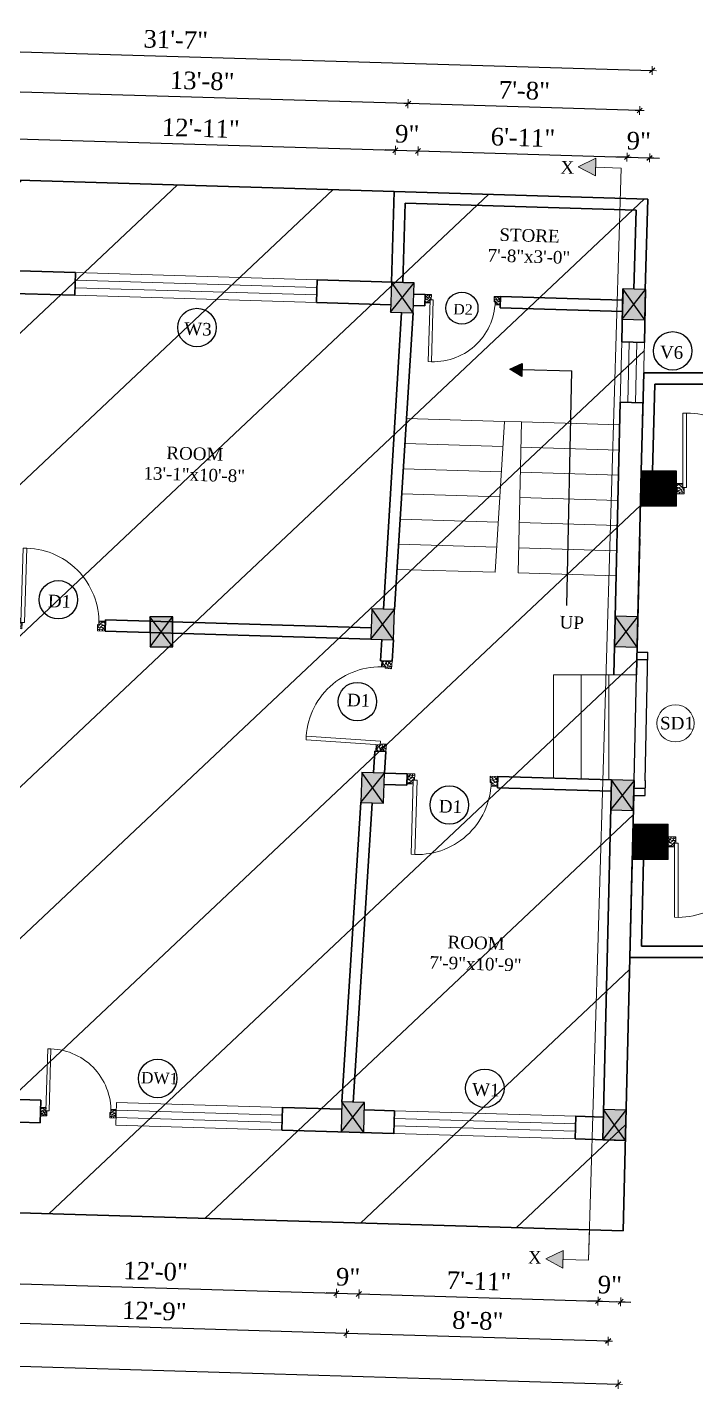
# Model space of a CAD drawing. Header units: inches. Extents: x 118463 to 132921, y -24238 to -19742.
# Drawn here: x 132192 to 132457, y -22141 to -21600 of the extents above; entities that cross this region are included whole.
import ezdxf

# ---------------------------------------------------------------- set-up
doc = ezdxf.new("R2010")
doc.units = ezdxf.units.IN
doc.header["$LTSCALE"] = 5
doc.header["$MEASUREMENT"] = 0
for name, color, linetype, lineweight in [('A-WALL', 7, 'Continuous', 9), ('Dimension', 7, 'Continuous', 18), ('DOOR', 62, 'Continuous', 0), ('Dw', 2, 'Continuous', 18), ('tefriş', 30, 'Continuous', 9)]:
    doc.layers.add(name, color=color, linetype=linetype, lineweight=lineweight)
doc.layers.add('dim line', color=7, linetype='Continuous', lineweight=15, true_color=0xfab2b2)
doc.layers.add('TEXT', color=6, linetype='Continuous')
doc.layers.add('WALL', color=7, linetype='Continuous')
doc.styles.add('ordinary', font='times.ttf')
doc.dimstyles.new('Copy of 96', dxfattribs={"dimtxt": 7, "dimasz": 4, "dimexe": 0.5, "dimexo": 0.5, "dimgap": 3, "dimtad": 1, "dimdec": 1, "dimzin": 11, "dimdsep": 46, "dimlunit": 4, "dimtxsty": 'ordinary', "dimblk": 'OBLIQUE', "dimcen": 0.09, "dimse1": 1, "dimse2": 1, "dimclrt": 6, "dimazin": 0, "dimtfac": 1, "dimtdec": 1, "dimtix": 1, "dimtmove": 2, "dimatfit": 3, "dimldrblk": 'leader', "dimfxl": 0.5, "dimfxlon": 1, "dimtolj": 1, "dimtzin": 0, "dimarcsym": 0})

# ---------------------------------------------------------------- blocks, each defined once
blk = doc.blocks.new('C1a')
at = {"color": 1, "ltscale": 5}
for p, q in [((18657.75, 4625.76), (18648.75, 4625.76)), ((18648.75, 4625.76), (18648.82, 4613.76)), ((18657.82, 4613.76), (18657.75, 4625.76)), ((18648.82, 4613.76), (18657.82, 4613.76))]:
    blk.add_line(p, q, dxfattribs=at)
blk = doc.blocks.new('A$C27B36B59')
at = {"layer": 'DOOR'}
for p, q in [((0, 4), (0, 0)), ((2.5, 4), (0, 4)), ((0, 0), (3, 0)), ((2.5, 2.5), (2.5, 4)), ((3, 2.5), (2.5, 2.5)), ((3, 0), (3, 2.5))]:
    blk.add_line(p, q, dxfattribs=at)
for centre, radius, start, end in [((-1.4, -0.54), 4.75, 22.1411, 72.838), ((1.34, 2.09), 1.64, 45.138, 144.8948), ((2.21, 0.3), 2.49, 83.3149, 152.658), ((0.13, 0.37), 2.05, 349.4875, 93.6805), ((1.96, -0.47), 2.01, 58.7447, 166.495), ((-0.06, 0.32), 1.13, 343.542, 86.947), ((2.08, -0.4), 1.17, 38.2816, 160.1519)]:
    blk.add_arc(centre, radius, start, end, dxfattribs=at)
blk = doc.blocks.new('D2')
at = {"layer": 'DOOR'}
for p, q in [((74473.95, 24047.59), (74473.95, 24018.09)), ((74473.95, 24047.59), (74475.45, 24047.59)), ((74475.45, 24047.59), (74475.45, 24018.13))]:
    blk.add_line(p, q, dxfattribs=at)
blk.add_arc((74473.95, 24047.59), 29.5, 180, 272.9146, dxfattribs=at)
at = {"layer": 'DOOR', "xscale": -1, "rotation": 180}
blk.add_blockref('A$C27B36B59', (74441.95, 24050.09), dxfattribs=at)
at = {"layer": 'DOOR', "rotation": 180}
blk.add_blockref('A$C27B36B59', (74477.95, 24050.09), dxfattribs=at)
blk = doc.blocks.new('x-x')
at = {"ltscale": 5}
for points in [[(11364.03, -701.52), (11364.03, -694.51), (11357.15, -698.09)], [(11364.03, -1135.52), (11364.03, -1128.51), (11357.15, -1132.09)]]:
    blk.add_hatch(color=256, dxfattribs=at).paths.add_polyline_path(points)
for p, q in [((11364.03, -694.51), (11357.15, -698.09)), ((11364.03, -701.52), (11364.03, -694.51)), ((11357.15, -698.09), (11364.03, -701.52)), ((11374.13, -698.09), (11364.03, -698.09)), ((11374.13, -698.09), (11374.13, -1132.09)), ((11364.03, -1128.51), (11357.15, -1132.09)), ((11364.03, -1135.52), (11364.03, -1128.51)), ((11357.15, -1132.09), (11364.03, -1135.52)), ((11374.13, -1132.09), (11364.03, -1132.09))]:
    blk.add_line(p, q, dxfattribs=at)
at = {"layer": 'A-WALL', "color": 1, "ltscale": 5}
blk.add_line((11374.13, -1120.09), (11374.13, -1132.09), dxfattribs=at)
at = {"layer": 'TEXT', "style": 'ordinary'}
for p in [(11350.08, -700.97), (11350.08, -1134.1)]:
    blk.add_text('X', height=5, dxfattribs=at).set_placement(p)
blk = doc.blocks.new('oblique')
at = {"color": 0, "lineweight": -2}
blk.add_line((0.25, 0.25), (-0.25, -0.25), dxfattribs=at)
at = {"layer": 'dim line', "lineweight": 9}
for p, q in [((-0.4375, 0), (0.4375, 0)), ((0, 0.4375), (0, -0.4375))]:
    blk.add_line(p, q, dxfattribs=at)
blk = doc.blocks.new('*D3433')
at = {"layer": 'A-WALL', "color": 0, "lineweight": -2, "ltscale": 50, "transparency": 16777216}
blk.add_line((132422.38, -22122.27), (132318.42, -22119.16), dxfattribs=at)
at = {"layer": 'Defpoints', "color": 0, "ltscale": 50, "transparency": 16777216}
for p in [(132320.81, -22039.27), (132424.76, -22042.38), (132318.42, -22119.16)]:
    blk.add_point(p, dxfattribs=at)
at = {"layer": 'A-WALL', "color": 0, "lineweight": -2, "ltscale": 50, "transparency": 16777216, "xscale": 4, "yscale": 4, "zscale": 4}
for p, rotation in [((132318.42, -22119.16), 178.2899854281303), ((132422.38, -22122.27), 358.2899854281304)]:
    blk.add_blockref('oblique', p, dxfattribs=dict(at, rotation=rotation))
at = {"layer": 'A-WALL', "color": 6, "ltscale": 50, "transparency": 16777216, "insert": (132370.6, -22114.16), "char_height": 7, "attachment_point": 5, "rotation": 358.29, "style": 'ordinary'}
blk.add_mtext('\\A1;8\'-8"', dxfattribs=at)
blk = doc.blocks.new('_OBLIQUE')
at = {"color": 0, "linetype": 'ByBlock'}
blk.add_line((-0.5, -0.5), (0.5, 0.5), dxfattribs=at)
blk = doc.blocks.new('leader')
at = {"layer": 'Dimension'}
for p, q in [((0, -4.33), (0, 4.33)), ((-4.42, 0), (4.42, 0))]:
    blk.add_line(p, q, dxfattribs=at)
blk = doc.blocks.new('*D3434')
at = {"layer": 'A-WALL', "color": 0, "lineweight": -2, "ltscale": 50, "transparency": 16777216}
blk.add_line((132318.42, -22119.16), (132165.49, -22114.6), dxfattribs=at)
at = {"layer": 'Defpoints', "color": 0, "ltscale": 50, "transparency": 16777216}
for p in [(132167.88, -22034.71), (132320.81, -22039.27), (132165.49, -22114.6)]:
    blk.add_point(p, dxfattribs=at)
at = {"layer": 'A-WALL', "color": 0, "lineweight": -2, "ltscale": 50, "transparency": 16777216, "xscale": 4, "yscale": 4, "zscale": 4}
for p, rotation in [((132165.49, -22114.6), 178.2899854281162), ((132318.42, -22119.16), 358.2899854281162)]:
    blk.add_blockref('oblique', p, dxfattribs=dict(at, rotation=rotation))
at = {"layer": 'A-WALL', "color": 6, "ltscale": 50, "transparency": 16777216, "insert": (132242.15, -22110.31), "char_height": 7, "attachment_point": 5, "rotation": 358.29, "style": 'ordinary'}
blk.add_mtext('\\A1;12\'-9"', dxfattribs=at)
blk = doc.blocks.new('*D3437')
at = {"layer": 'A-WALL', "color": 0, "lineweight": -2, "ltscale": 50, "transparency": 16777216}
blk.add_line((132426.37, -22139.42), (131853.62, -22122.32), dxfattribs=at)
at = {"layer": 'Defpoints', "color": 0, "ltscale": 50, "transparency": 16777216}
for p in [(131856.52, -22025.41), (132429.26, -22042.51), (131853.62, -22122.32)]:
    blk.add_point(p, dxfattribs=at)
at = {"layer": 'A-WALL', "color": 0, "lineweight": -2, "ltscale": 50, "transparency": 16777216, "xscale": 4, "yscale": 4, "zscale": 4}
for p, rotation in [((131853.62, -22122.32), 178.2899854281162), ((132426.37, -22139.42), 358.2899854281162)]:
    blk.add_blockref('oblique', p, dxfattribs=dict(at, rotation=rotation))
at = {"layer": 'A-WALL', "color": 6, "ltscale": 50, "transparency": 16777216, "insert": (132140.19, -22124.3), "char_height": 7, "attachment_point": 5, "rotation": 358.29, "style": 'ordinary'}
blk.add_mtext('\\A1;47\'-9"', dxfattribs=at)
blk = doc.blocks.new('*D3449')
at = {"layer": 'A-WALL', "color": 0, "lineweight": -2, "ltscale": 50, "transparency": 16777216}
blk.add_line((132182.95, -21644.61), (132337.88, -21649.24), dxfattribs=at)
at = {"layer": 'Defpoints', "color": 0, "ltscale": 50, "transparency": 16777216}
for p in [(132337.88, -21649.24), (132181.38, -21696.96), (132336.31, -21701.58)]:
    blk.add_point(p, dxfattribs=at)
at = {"layer": 'A-WALL', "color": 0, "lineweight": -2, "ltscale": 50, "transparency": 16777216, "xscale": 4, "yscale": 4, "zscale": 4}
for p, rotation in [((132182.95, -21644.61), 178.2899854281162), ((132337.88, -21649.24), 358.2899854281162)]:
    blk.add_blockref('oblique', p, dxfattribs=dict(at, rotation=rotation))
at = {"layer": 'A-WALL', "color": 6, "ltscale": 50, "transparency": 16777216, "insert": (132260.6, -21640.43), "char_height": 7, "attachment_point": 5, "rotation": 358.29, "style": 'ordinary'}
blk.add_mtext('\\A1;12\'-11"', dxfattribs=at)
blk = doc.blocks.new('*D3417')
at = {"layer": 'A-WALL', "color": 0, "lineweight": -2, "ltscale": 50, "transparency": 16777216}
for p, q in [((132337.88, -21649.24), (132333.88, -21649.12)), ((132337.88, -21649.24), (132346.87, -21649.5)), ((132346.87, -21649.5), (132350.87, -21649.62))]:
    blk.add_line(p, q, dxfattribs=at)
at = {"layer": 'Defpoints', "color": 0, "ltscale": 50, "transparency": 16777216}
for p in [(132346.87, -21649.5), (132336.31, -21701.58), (132345.31, -21701.85)]:
    blk.add_point(p, dxfattribs=at)
at = {"layer": 'A-WALL', "color": 0, "lineweight": -2, "ltscale": 50, "transparency": 16777216, "xscale": 4, "yscale": 4, "zscale": 4}
for p, rotation in [((132337.88, -21649.24), 358.2899854281162), ((132346.87, -21649.5), 178.2899854281162)]:
    blk.add_blockref('oblique', p, dxfattribs=dict(at, rotation=rotation))
at = {"layer": 'A-WALL', "color": 6, "ltscale": 50, "transparency": 16777216, "insert": (132342.57, -21642.8), "char_height": 7, "attachment_point": 5, "rotation": 358.29, "style": 'ordinary'}
blk.add_mtext('\\A1;9"', dxfattribs=at)
blk = doc.blocks.new('*D3418')
at = {"layer": 'A-WALL', "color": 0, "lineweight": -2, "ltscale": 50, "transparency": 16777216}
blk.add_line((132346.87, -21649.5), (132429.84, -21651.98), dxfattribs=at)
at = {"layer": 'Defpoints', "color": 0, "ltscale": 50, "transparency": 16777216}
for p in [(132429.84, -21651.98), (132345.31, -21701.85), (132428.27, -21704.33)]:
    blk.add_point(p, dxfattribs=at)
at = {"layer": 'A-WALL', "color": 0, "lineweight": -2, "ltscale": 50, "transparency": 16777216, "xscale": 4, "yscale": 4, "zscale": 4}
for p, rotation in [((132346.87, -21649.5), 178.2899854281162), ((132429.84, -21651.98), 358.2899854281162)]:
    blk.add_blockref('oblique', p, dxfattribs=dict(at, rotation=rotation))
at = {"layer": 'A-WALL', "color": 6, "ltscale": 50, "transparency": 16777216, "insert": (132388.55, -21644.18), "char_height": 7, "attachment_point": 5, "rotation": 358.29, "style": 'ordinary'}
blk.add_mtext('\\A1;6\'-11"', dxfattribs=at)
blk = doc.blocks.new('*D3419')
at = {"layer": 'A-WALL', "color": 0, "lineweight": -2, "ltscale": 50, "transparency": 16777216}
for p, q in [((132429.84, -21651.98), (132425.84, -21651.86)), ((132429.84, -21651.98), (132438.83, -21652.25)), ((132438.83, -21652.25), (132442.83, -21652.37))]:
    blk.add_line(p, q, dxfattribs=at)
at = {"layer": 'Defpoints', "color": 0, "ltscale": 50, "transparency": 16777216}
for p in [(132438.83, -21652.25), (132428.27, -21704.33), (132437.27, -21704.6)]:
    blk.add_point(p, dxfattribs=at)
at = {"layer": 'A-WALL', "color": 0, "lineweight": -2, "ltscale": 50, "transparency": 16777216, "xscale": 4, "yscale": 4, "zscale": 4}
for p, rotation in [((132429.84, -21651.98), 358.2899854281162), ((132438.83, -21652.25), 178.2899854281162)]:
    blk.add_blockref('oblique', p, dxfattribs=dict(at, rotation=rotation))
at = {"layer": 'A-WALL', "color": 6, "ltscale": 50, "transparency": 16777216, "insert": (132434.53, -21645.55), "char_height": 7, "attachment_point": 5, "rotation": 358.29, "style": 'ordinary'}
blk.add_mtext('\\A1;9"', dxfattribs=at)
blk = doc.blocks.new('*D3420')
at = {"layer": 'A-WALL', "color": 0, "lineweight": -2, "ltscale": 50, "transparency": 16777216}
blk.add_line((132434.89, -21633.45), (132342.93, -21630.7), dxfattribs=at)
at = {"layer": 'Defpoints', "color": 0, "ltscale": 50, "transparency": 16777216}
for p in [(132342.93, -21630.7), (132340.81, -21701.72), (132432.77, -21704.46)]:
    blk.add_point(p, dxfattribs=at)
at = {"layer": 'A-WALL', "color": 0, "lineweight": -2, "ltscale": 50, "transparency": 16777216, "xscale": 4, "yscale": 4, "zscale": 4}
for p, rotation in [((132342.93, -21630.7), 178.2899854281298), ((132434.89, -21633.45), 358.2899854281299)]:
    blk.add_blockref('oblique', p, dxfattribs=dict(at, rotation=rotation))
at = {"layer": 'A-WALL', "color": 6, "ltscale": 50, "transparency": 16777216, "insert": (132389.11, -21625.51), "char_height": 7, "attachment_point": 5, "rotation": 358.29, "style": 'ordinary'}
blk.add_mtext('\\A1;7\'-8"', dxfattribs=at)
blk = doc.blocks.new('*D3421')
at = {"layer": 'A-WALL', "color": 0, "lineweight": -2, "ltscale": 50, "transparency": 16777216}
blk.add_line((132342.93, -21630.7), (132179, -21625.81), dxfattribs=at)
at = {"layer": 'Defpoints', "color": 0, "ltscale": 50, "transparency": 16777216}
for p in [(132179, -21625.81), (132176.88, -21696.82), (132340.81, -21701.72)]:
    blk.add_point(p, dxfattribs=at)
at = {"layer": 'A-WALL', "color": 0, "lineweight": -2, "ltscale": 50, "transparency": 16777216, "xscale": 4, "yscale": 4, "zscale": 4}
for p, rotation in [((132179, -21625.81), 178.2899854281162), ((132342.93, -21630.7), 358.2899854281162)]:
    blk.add_blockref('oblique', p, dxfattribs=dict(at, rotation=rotation))
at = {"layer": 'A-WALL', "color": 6, "ltscale": 50, "transparency": 16777216, "insert": (132261.16, -21621.7), "char_height": 7, "attachment_point": 5, "rotation": 358.29, "style": 'ordinary'}
blk.add_mtext('\\A1;13\'-8"', dxfattribs=at)
blk = doc.blocks.new('*D3423')
at = {"layer": 'A-WALL', "color": 0, "lineweight": -2, "ltscale": 50, "transparency": 16777216}
blk.add_line((132061.04, -21606.26), (132439.87, -21617.57), dxfattribs=at)
at = {"layer": 'Defpoints', "color": 0, "ltscale": 50, "transparency": 16777216}
for p in [(132439.87, -21617.57), (132058.44, -21693.29), (132437.27, -21704.6)]:
    blk.add_point(p, dxfattribs=at)
at = {"layer": 'A-WALL', "color": 0, "lineweight": -2, "ltscale": 50, "transparency": 16777216, "xscale": 4, "yscale": 4, "zscale": 4}
for p, rotation in [((132061.04, -21606.26), 178.2899854281162), ((132439.87, -21617.57), 358.2899854281162)]:
    blk.add_blockref('oblique', p, dxfattribs=dict(at, rotation=rotation))
at = {"layer": 'A-WALL', "color": 6, "ltscale": 50, "transparency": 16777216, "insert": (132250.65, -21605.35), "char_height": 7, "attachment_point": 5, "rotation": 358.29, "style": 'ordinary'}
blk.add_mtext('\\A1;31\'-7"', dxfattribs=at)
blk = doc.blocks.new('*D3429')
at = {"layer": 'A-WALL', "color": 0, "lineweight": -2, "ltscale": 50, "transparency": 16777216}
blk.add_line((132170.46, -22098.94), (132314.4, -22103.24), dxfattribs=at)
at = {"layer": 'Defpoints', "color": 0, "ltscale": 50, "transparency": 16777216}
for p in [(132172.37, -22034.84), (132316.31, -22039.14), (132314.4, -22103.24)]:
    blk.add_point(p, dxfattribs=at)
at = {"layer": 'A-WALL', "color": 0, "lineweight": -2, "ltscale": 50, "transparency": 16777216, "xscale": 4, "yscale": 4, "zscale": 4}
for p, rotation in [((132170.46, -22098.94), 178.2899854281162), ((132314.4, -22103.24), 358.2899854281162)]:
    blk.add_blockref('oblique', p, dxfattribs=dict(at, rotation=rotation))
at = {"layer": 'A-WALL', "color": 6, "ltscale": 50, "transparency": 16777216, "insert": (132242.62, -22094.53), "char_height": 7, "attachment_point": 5, "rotation": 358.29, "style": 'ordinary'}
blk.add_mtext('\\A1;12\'-0"', dxfattribs=at)
blk = doc.blocks.new('*D3430')
at = {"layer": 'A-WALL', "color": 0, "lineweight": -2, "ltscale": 50, "transparency": 16777216}
for p, q in [((132314.4, -22103.24), (132310.4, -22103.12)), ((132314.4, -22103.24), (132323.39, -22103.5)), ((132323.39, -22103.5), (132327.39, -22103.62))]:
    blk.add_line(p, q, dxfattribs=at)
at = {"layer": 'Defpoints', "color": 0, "ltscale": 50, "transparency": 16777216}
for p in [(132316.31, -22039.14), (132325.31, -22039.41), (132323.39, -22103.5)]:
    blk.add_point(p, dxfattribs=at)
at = {"layer": 'A-WALL', "color": 0, "lineweight": -2, "ltscale": 50, "transparency": 16777216, "xscale": 4, "yscale": 4, "zscale": 4}
for p, rotation in [((132314.4, -22103.24), 358.2899854281162), ((132323.39, -22103.5), 178.2899854281162)]:
    blk.add_blockref('oblique', p, dxfattribs=dict(at, rotation=rotation))
at = {"layer": 'A-WALL', "color": 6, "ltscale": 50, "transparency": 16777216, "insert": (132319.09, -22096.8), "char_height": 7, "attachment_point": 5, "rotation": 358.29, "style": 'ordinary'}
blk.add_mtext('\\A1;9"', dxfattribs=at)
blk = doc.blocks.new('*D3431')
at = {"layer": 'A-WALL', "color": 0, "lineweight": -2, "ltscale": 50, "transparency": 16777216}
blk.add_line((132323.39, -22103.5), (132418.35, -22106.34), dxfattribs=at)
at = {"layer": 'Defpoints', "color": 0, "ltscale": 50, "transparency": 16777216}
for p in [(132325.31, -22039.41), (132420.26, -22042.24), (132418.35, -22106.34)]:
    blk.add_point(p, dxfattribs=at)
at = {"layer": 'A-WALL', "color": 0, "lineweight": -2, "ltscale": 50, "transparency": 16777216, "xscale": 4, "yscale": 4, "zscale": 4}
for p, rotation in [((132323.39, -22103.5), 178.2899854281162), ((132418.35, -22106.34), 358.2899854281162)]:
    blk.add_blockref('oblique', p, dxfattribs=dict(at, rotation=rotation))
at = {"layer": 'A-WALL', "color": 6, "ltscale": 50, "transparency": 16777216, "insert": (132371.07, -22098.35), "char_height": 7, "attachment_point": 5, "rotation": 358.29, "style": 'ordinary'}
blk.add_mtext('\\A1;7\'-11"', dxfattribs=at)
blk = doc.blocks.new('*D3432')
at = {"layer": 'A-WALL', "color": 0, "lineweight": -2, "ltscale": 50, "transparency": 16777216}
for p, q in [((132418.35, -22106.34), (132414.35, -22106.22)), ((132418.35, -22106.34), (132427.35, -22106.61)), ((132427.35, -22106.61), (132431.34, -22106.73))]:
    blk.add_line(p, q, dxfattribs=at)
at = {"layer": 'Defpoints', "color": 0, "ltscale": 50, "transparency": 16777216}
for p in [(132420.26, -22042.24), (132429.26, -22042.51), (132427.35, -22106.61)]:
    blk.add_point(p, dxfattribs=at)
at = {"layer": 'A-WALL', "color": 0, "lineweight": -2, "ltscale": 50, "transparency": 16777216, "xscale": 4, "yscale": 4, "zscale": 4}
for p, rotation in [((132418.35, -22106.34), 358.2899854281162), ((132427.35, -22106.61), 178.2899854281162)]:
    blk.add_blockref('oblique', p, dxfattribs=dict(at, rotation=rotation))
at = {"layer": 'A-WALL', "color": 6, "ltscale": 50, "transparency": 16777216, "insert": (132423.04, -22099.91), "char_height": 7, "attachment_point": 5, "rotation": 358.29, "style": 'ordinary'}
blk.add_mtext('\\A1;9"', dxfattribs=at)

msp = doc.modelspace()

# ---------------------------------------------------------------- hatches: boundary and pattern name
at = {"layer": 'A-WALL', "ltscale": 5}
h = msp.add_hatch(dxfattribs=at)
h.set_pattern_fill('ANSI31', color=256)
h.set_pattern_definition([(45, (108013.48338, -23429.35698), (-0.08838834765, 0.08838834765), [])])
h.paths.add_polyline_path([(132435.56, -21790.64), (132449.56, -21790.64), (132449.56, -21776.64), (132435.56, -21776.64)])
h = msp.add_hatch(dxfattribs=at)
h.set_pattern_fill('ANSI31', color=256)
h.set_pattern_definition([(45, (107900.53767, -23420.6393), (-0.08838834765, 0.08838834765), [])])
h.paths.add_polyline_path([(132432.24, -21916.92), (132432.24, -21930.92), (132446.24, -21930.92), (132446.24, -21916.92)])
at = {"layer": 'WALL', "linetype": 'ByBlock', "ltscale": 5, "true_color": 0xf8991e}
h = msp.add_hatch(dxfattribs=at)
h.set_pattern_fill('ANSI31', color=30, scale=350, angle=-1.71)
h.set_pattern_definition([(43.29, (123828.28, -19199.53), (-29.99899, 31.8453), [])])
h.paths.add_polyline_path([(131835.01, -22060.79), (132079.94, -21657.91), (132438.23, -21668.61), (132428.41, -22078.5)])
h = msp.add_hatch(color=30, dxfattribs=at)
h.dxf.hatch_style = 1
h.paths.add_polyline_path([(132340.63, -21707.72), (132335.96, -21713.58), (132344.95, -21713.85)])
h.paths.add_polyline_path([(132344.95, -21713.85), (132345.31, -21701.85), (132340.63, -21707.72)])
h.paths.add_polyline_path([(132340.63, -21707.72), (132345.31, -21701.85), (132336.31, -21701.58)])
h.paths.add_polyline_path([(132336.31, -21701.58), (132335.96, -21713.58), (132340.63, -21707.72)])
h = msp.add_hatch(color=30, dxfattribs=at)
h.dxf.hatch_style = 1
h.paths.add_polyline_path([(132436.98, -21716.6), (132432.63, -21710.46), (132427.99, -21716.33)])
h.paths.add_polyline_path([(132436.98, -21716.6), (132437.27, -21704.6), (132432.63, -21710.46)])
h.paths.add_polyline_path([(132437.27, -21704.6), (132428.27, -21704.33), (132432.63, -21710.46)])
h.paths.add_polyline_path([(132432.63, -21710.46), (132428.27, -21704.33), (132427.99, -21716.33)])
at = {"layer": 'WALL', "linetype": 'ByBlock', "ltscale": 5}
msp.add_hatch(color=2, dxfattribs=at).paths.add_polyline_path([(132383.34, -21736.17), (132388.27, -21733.91), (132388.11, -21739.16)])
at = {"layer": 'WALL', "linetype": 'ByBlock', "ltscale": 5, "true_color": 0xf8991e}
h = msp.add_hatch(color=30, dxfattribs=at)
h.dxf.hatch_style = 1
h.paths.add_polyline_path([(132332.8, -21837.54), (132328.12, -21843.4), (132337.12, -21843.67)])
h.paths.add_polyline_path([(132337.12, -21843.67), (132337.48, -21831.68), (132332.8, -21837.54)])
h.paths.add_polyline_path([(132332.8, -21837.54), (132337.48, -21831.68), (132328.48, -21831.41)])
h.paths.add_polyline_path([(132328.48, -21831.41), (132328.12, -21843.4), (132332.8, -21837.54)])
h = msp.add_hatch(color=30, dxfattribs=at)
h.dxf.hatch_style = 1
h.paths.add_polyline_path([(132249.5, -21846.51), (132244.96, -21840.51), (132240.5, -21846.51)])
h.paths.add_polyline_path([(132249.5, -21846.51), (132249.42, -21834.51), (132244.96, -21840.51)])
h.paths.add_polyline_path([(132249.42, -21834.51), (132240.42, -21834.51), (132244.96, -21840.51)])
h.paths.add_polyline_path([(132244.96, -21840.51), (132240.42, -21834.51), (132240.5, -21846.51)])
h = msp.add_hatch(color=30, dxfattribs=at)
h.dxf.hatch_style = 1
h.paths.add_polyline_path([(132433.9, -21846.56), (132429.55, -21840.43), (132424.91, -21846.29)])
h.paths.add_polyline_path([(132433.9, -21846.56), (132434.19, -21834.56), (132429.55, -21840.43)])
h.paths.add_polyline_path([(132434.19, -21834.56), (132425.19, -21834.3), (132429.55, -21840.43)])
h.paths.add_polyline_path([(132429.55, -21840.43), (132425.19, -21834.3), (132424.91, -21846.29)])
h = msp.add_hatch(color=30, dxfattribs=at)
h.dxf.hatch_style = 1
h.paths.add_polyline_path([(132328.88, -21902.45), (132324.2, -21908.32), (132333.2, -21908.58)])
h.paths.add_polyline_path([(132333.2, -21908.58), (132333.56, -21896.59), (132328.88, -21902.45)])
h.paths.add_polyline_path([(132328.88, -21902.45), (132333.56, -21896.59), (132324.56, -21896.32)])
h.paths.add_polyline_path([(132324.56, -21896.32), (132324.2, -21908.32), (132328.88, -21902.45)])
h = msp.add_hatch(color=30, dxfattribs=at)
h.dxf.hatch_style = 1
h.paths.add_polyline_path([(132432.36, -21911.54), (132428.01, -21905.41), (132423.37, -21911.28)])
h.paths.add_polyline_path([(132432.36, -21911.54), (132432.65, -21899.55), (132428.01, -21905.41)])
h.paths.add_polyline_path([(132432.65, -21899.55), (132423.65, -21899.28), (132428.01, -21905.41)])
h.paths.add_polyline_path([(132428.01, -21905.41), (132423.65, -21899.28), (132423.37, -21911.28)])
h = msp.add_hatch(color=30, dxfattribs=at)
h.dxf.hatch_style = 1
h.paths.add_polyline_path([(132320.99, -22033.27), (132316.31, -22039.14), (132325.31, -22039.41)])
h.paths.add_polyline_path([(132325.31, -22039.41), (132325.66, -22027.41), (132320.99, -22033.27)])
h.paths.add_polyline_path([(132320.99, -22033.27), (132325.66, -22027.41), (132316.67, -22027.14)])
h.paths.add_polyline_path([(132316.67, -22027.14), (132316.31, -22039.14), (132320.99, -22033.27)])
h = msp.add_hatch(color=30, dxfattribs=at)
h.dxf.hatch_style = 1
h.paths.add_polyline_path([(132429.26, -22042.51), (132424.9, -22036.38), (132420.26, -22042.24)])
h.paths.add_polyline_path([(132429.26, -22042.51), (132429.54, -22030.51), (132424.9, -22036.38)])
h.paths.add_polyline_path([(132429.54, -22030.51), (132420.55, -22030.24), (132424.9, -22036.38)])
h.paths.add_polyline_path([(132424.9, -22036.38), (132420.55, -22030.24), (132420.26, -22042.24)])

# ---------------------------------------------------------------- linework, layer by layer
at = {"color": 1, "ltscale": 5}
for p, q in [((132335.96, -21713.58), (132345.31, -21701.85)), ((132344.95, -21713.85), (132336.31, -21701.58)), ((132427.99, -21716.33), (132437.27, -21704.6)), ((132436.98, -21716.6), (132428.27, -21704.33)), ((132341.99, -21765.78), (132341.66, -21765.76)), ((132328.12, -21843.4), (132337.48, -21831.68)), ((132337.12, -21843.67), (132328.48, -21831.41)), ((132249.5, -21846.51), (132240.42, -21834.51)), ((132240.5, -21846.51), (132249.42, -21834.51)), ((132424.91, -21846.29), (132434.19, -21834.56)), ((132433.9, -21846.56), (132425.19, -21834.3)), ((132324.2, -21908.32), (132333.56, -21896.59)), ((132333.2, -21908.58), (132324.56, -21896.32)), ((132432.65, -21899.55), (132423.37, -21911.28)), ((132432.36, -21911.54), (132423.65, -21899.28)), ((132316.31, -22039.14), (132325.66, -22027.41)), ((132325.31, -22039.41), (132316.67, -22027.14)), ((132420.26, -22042.24), (132429.54, -22030.51)), ((132429.26, -22042.51), (132420.55, -22030.24))]:
    msp.add_line(p, q, dxfattribs=at)
at = {"layer": 'A-WALL', "lineweight": 30}
for p, q in [((132337.39, -21665.6), (132079.94, -21657.91)), ((132336.31, -21701.58), (132337.39, -21665.6)), ((132438.12, -21668.61), (132337.39, -21665.6)), ((132438.12, -21668.61), (132437.05, -21704.59)), ((132340.81, -21701.72), (132341.75, -21670.23)), ((132433.49, -21672.97), (132341.75, -21670.23)), ((132433.49, -21672.97), (132432.55, -21704.46)), ((132210.87, -21697.84), (132154.01, -21696.14)), ((132210.6, -21706.84), (132210.87, -21697.84)), ((132306.56, -21709.7), (132306.83, -21700.7)), ((132345.31, -21701.85), (132306.83, -21700.7)), ((132210.6, -21706.84), (132181.11, -21705.96)), ((132349.67, -21706.49), (132345.18, -21706.35)), ((132349.67, -21706.49), (132349.54, -21710.98)), ((132379.66, -21707.38), (132379.53, -21711.88)), ((132428.19, -21708.83), (132379.66, -21707.38)), ((132427.77, -21725.32), (132428.27, -21704.33)), ((132436.77, -21725.59), (132437.27, -21704.6)), ((132336.04, -21710.58), (132306.56, -21709.7)), ((132349.54, -21710.98), (132345.04, -21710.85)), ((132428.06, -21713.33), (132379.53, -21711.88)), ((132340.27, -21713.71), (132333.16, -21831.55)), ((132344.95, -21713.85), (132337.48, -21831.68)), ((132427.77, -21725.32), (132436.77, -21725.59)), ((132435.56, -21776.64), (132436.49, -21737.64)), ((132436.49, -21737.64), (132499.45, -21737.64)), ((132440.06, -21776.64), (132440.88, -21742.14)), ((132440.88, -21742.14), (132503.95, -21742.14)), ((132424.64, -21857.55), (132427.21, -21749.32)), ((132427.21, -21749.32), (132436.2, -21749.59)), ((132435.99, -21758.64), (132436.2, -21749.59)), ((132435.56, -21776.64), (132433.64, -21857.55)), ((132449.56, -21776.64), (132435.56, -21776.64)), ((132433.9, -21846.56), (132434.92, -21803.57)), ((132222.56, -21840.25), (132222.69, -21835.75)), ((132222.69, -21835.75), (132328.26, -21838.91)), ((132222.56, -21840.25), (132328.12, -21843.4)), ((132332.44, -21843.53), (132331.92, -21852.02)), ((132337.12, -21843.67), (132336.55, -21852.16)), ((132331.92, -21852.02), (132336.55, -21852.16)), ((132329.76, -21887.97), (132329.24, -21896.46)), ((132329.76, -21887.97), (132334.13, -21888.1)), ((132334.13, -21888.1), (132333.56, -21896.59)), ((132333.56, -21896.59), (132342.55, -21896.86)), ((132342.55, -21896.86), (132342.42, -21901.36)), ((132333.42, -21901.09), (132342.42, -21901.36)), ((132378.54, -21897.93), (132378.4, -21902.43)), ((132378.4, -21902.43), (132423.52, -21903.78)), ((132378.54, -21897.93), (132423.65, -21899.28)), ((132420.26, -22042.24), (132423.65, -21899.28)), ((132428.41, -22078.5), (132432.65, -21899.55)), ((132324.2, -21908.32), (132316.67, -22027.14)), ((132328.7, -21908.6), (132321.16, -22027.43)), ((132431.91, -21930.92), (132430.98, -21969.92)), ((132436.41, -21930.92), (132435.59, -21965.42)), ((132771.37, -21965.42), (132435.59, -21965.42)), ((132773.82, -21969.92), (132430.98, -21969.92)), ((132172.64, -22025.84), (132197.13, -22026.58)), ((132196.86, -22035.57), (132197.13, -22026.58)), ((132292.82, -22038.44), (132293.09, -22029.44)), ((132293.09, -22029.44), (132316.58, -22030.14)), ((132325.58, -22030.41), (132337.57, -22030.77)), ((132337.3, -22039.76), (132337.57, -22030.77)), ((132139.89, -22033.87), (132196.86, -22035.57)), ((132409.27, -22041.91), (132409.54, -22032.92)), ((132409.54, -22032.92), (132420.48, -22033.3)), ((132292.82, -22038.44), (132337.3, -22039.76)), ((132409.27, -22041.91), (132429.26, -22042.51)), ((131835.01, -22060.79), (132428.41, -22078.5))]:
    msp.add_line(p, q, dxfattribs=at)
at = {"layer": 'A-WALL', "ltscale": 5}
for p, q in [((132411.64, -21857.55), (132400.64, -21857.55)), ((132400.64, -21857.55), (132400.64, -21898.59)), ((132422.64, -21857.55), (132411.64, -21857.55)), ((132411.64, -21857.55), (132411.64, -21898.92)), ((132433.64, -21857.55), (132422.64, -21857.55)), ((132422.64, -21857.55), (132422.64, -21899.25)), ((132424.64, -21857.55), (132433.64, -21857.55))]:
    msp.add_line(p, q, dxfattribs=at)
for points in [[(132435.56, -21790.64), (132449.56, -21790.64), (132449.56, -21776.64), (132435.56, -21776.64)], [(132432.24, -21916.92), (132446.24, -21916.92), (132446.24, -21930.92), (132432.24, -21930.92)]]:
    msp.add_lwpolyline(points, close=True, dxfattribs=at)
msp.add_circle((132449.12, -21876.84), 7.38, dxfattribs=at)
at = {"layer": 'Dw', "color": 3}
for p, q in [((132210.78, -21700.84), (132306.74, -21703.7)), ((132210.87, -21697.84), (132306.83, -21700.7)), ((132210.6, -21706.84), (132306.56, -21709.7)), ((132210.69, -21703.84), (132306.65, -21706.7)), ((132427.21, -21749.35), (132427.77, -21725.35)), ((132430.2, -21749.42), (132430.77, -21725.42)), ((132433.2, -21749.49), (132433.77, -21725.49)), ((132436.2, -21749.56), (132436.77, -21725.57)), ((132226.85, -22036.47), (132227.12, -22027.47)), ((132293, -22032.44), (132227.03, -22030.47)), ((132227.12, -22027.47), (132293.09, -22029.44)), ((132337.57, -22030.77), (132409.54, -22032.92)), ((132226.85, -22036.47), (132292.82, -22038.44)), ((132292.91, -22035.44), (132226.94, -22033.47)), ((132337.37, -22036.77), (132409.34, -22038.91)), ((132337.46, -22033.77), (132409.43, -22035.92)), ((132337.46, -22033.77), (132409.43, -22035.92)), ((132337.28, -22039.76), (132409.25, -22041.91))]:
    msp.add_line(p, q, dxfattribs=at)
at = {"layer": 'tefriş', "ltscale": 5}
for p, q in [((132381.27, -21756.95), (132342.29, -21755.79)), ((132377.47, -21816.86), (132381.27, -21756.95)), ((132381.27, -21756.95), (132388.01, -21757.15)), ((132386.59, -21817.14), (132388.01, -21757.15)), ((132426.99, -21758.32), (132388.01, -21757.15)), ((132380.64, -21766.93), (132341.66, -21765.76)), ((132426.76, -21768.32), (132387.77, -21767.15)), ((132380.01, -21776.9), (132341.02, -21775.74)), ((132426.52, -21778.31), (132387.54, -21777.15)), ((132379.37, -21786.87), (132340.39, -21785.71)), ((132426.28, -21788.31), (132387.3, -21787.14)), ((132378.74, -21796.89), (132339.76, -21795.73)), ((132426.05, -21798.31), (132387.06, -21797.14)), ((132378.11, -21806.82), (132339.13, -21805.66)), ((132425.81, -21808.3), (132386.83, -21807.14)), ((132377.47, -21816.86), (132338.49, -21815.7)), ((132425.57, -21818.3), (132386.59, -21817.14))]:
    msp.add_line(p, q, dxfattribs=at)
at = {"layer": 'TEXT'}
for centre, radius in [((132364.32, -21711.94), 6.37), ((132259.07, -21719.64), 7.64), ((132448.02, -21728.92), 7.64), ((132204.03, -21827.77), 7.64), ((132322.8, -21868.23), 7.64), ((132359.31, -21909.28), 7.64), ((132243.46, -22017.93), 7.64), ((132373.41, -22021.81), 7.64)]:
    msp.add_circle(centre, radius, dxfattribs=at)
at = {"layer": 'WALL', "color": 2, "linetype": 'ByBlock', "ltscale": 5}
for p, q in [((132383.34, -21736.17), (132388.27, -21733.91)), ((132388.27, -21733.91), (132388.11, -21739.16)), ((132388.11, -21739.16), (132383.34, -21736.17)), ((132388.19, -21736.31), (132408, -21736.9)), ((132405.91, -21830.07), (132408, -21736.9))]:
    msp.add_line(p, q, dxfattribs=at)
at = {"layer": 'WALL', "color": 2, "linetype": 'ByBlock'}
for p, q in [((132433.79, -21851.55), (132438.09, -21851.55)), ((132433.86, -21848.55), (132438.14, -21848.55)), ((132437.15, -21899.65), (132438.14, -21848.55)), ((132432.65, -21899.55), (132433.64, -21857.55)), ((132432.58, -21902.55), (132437.08, -21902.55)), ((132437.15, -21899.55), (132437.01, -21905.55)), ((132432.51, -21905.55), (132437.02, -21905.55))]:
    msp.add_line(p, q, dxfattribs=at)
at = {"layer": 'WALL', "color": 2, "linetype": 'ByBlock', "ltscale": 5}
for points in [[(132335.96, -21713.58), (132344.95, -21713.85), (132345.31, -21701.85), (132336.31, -21701.58)], [(132428.27, -21704.33), (132427.99, -21716.33), (132436.98, -21716.6), (132437.27, -21704.6)], [(132328.12, -21843.4), (132337.12, -21843.67), (132337.48, -21831.68), (132328.48, -21831.41)], [(132240.42, -21834.51), (132240.5, -21846.51), (132249.5, -21846.51), (132249.42, -21834.51)], [(132425.19, -21834.3), (132424.91, -21846.29), (132433.9, -21846.56), (132434.19, -21834.56)], [(132324.2, -21908.32), (132333.2, -21908.58), (132333.56, -21896.59), (132324.56, -21896.32)], [(132423.65, -21899.28), (132423.37, -21911.28), (132432.36, -21911.54), (132432.65, -21899.55)], [(132316.31, -22039.14), (132325.31, -22039.41), (132325.66, -22027.41), (132316.67, -22027.14)], [(132420.55, -22030.24), (132420.26, -22042.24), (132429.26, -22042.51), (132429.54, -22030.51)]]:
    msp.add_lwpolyline(points, close=True, dxfattribs=at)

# ---------------------------------------------------------------- block references
at = {"layer": 'A-WALL', "color": 1, "rotation": 358.2899854281289}
msp.add_blockref('x-x', (121079.27, -20619.09), dxfattribs=at)
at = {"layer": 'WALL', "color": 2, "linetype": 'ByBlock', "yscale": 0.8333000000000083, "zscale": 0.8333}
for p, xscale, rotation in [((193786.47, -43590.5), -0.8332999999984168, 358.2899854281289), ((194829.83, -3852.73), 0.8332999999984168, 178.289985428129)]:
    msp.add_blockref('D2', p, dxfattribs=dict(at, xscale=xscale, rotation=rotation))
at = {"layer": 'WALL', "color": 2, "linetype": 'ByBlock', "ltscale": 5}
for p, rotation in [((113649.8, -25771.53), 358.2899854281289), ((113646.72, -25901.5), 358.2899854281578), ((113645.18, -25966.48), 358.2899854281289), ((113642.07, -26097.45), 358.2899854281289)]:
    msp.add_blockref('C1a', p, dxfattribs=dict(at, rotation=rotation))
at = {"layer": 'WALL', "color": 2, "linetype": 'ByBlock'}
for p, rotation in [((206927.51, 2264.45), 180.0000000001832), ((207349.03, -22.29), 178.289985428129), ((113335.81, 54035.78), 266.1524916298231)]:
    msp.add_blockref('D2', p, dxfattribs=dict(at, rotation=rotation))
at = {"layer": 'WALL', "color": 2, "linetype": 'ByBlock', "ltscale": 5}
msp.add_blockref('C1a', (113591.68, -26460.27), dxfattribs=at)
at = {"layer": 'WALL', "color": 2, "linetype": 'ByBlock', "xscale": -1}
for p, rotation in [((206069.66, -48158.73), 358.2899854281289), ((206924.19, -45972.01), 359.9999999998169)]:
    msp.add_blockref('D2', p, dxfattribs=dict(at, rotation=rotation))

# ---------------------------------------------------------------- texts
at = {"layer": 'TEXT', "style": 'ordinary'}
for s, height, rotation, p in [('D2', 4.167, 358.2896, (132360.83, -21714.39)), ('W3', 5, 358.2904, (132253.95, -21722.55)), ('V6', 5, 358.2904, (132442.89, -21731.83)), ('D1', 5, 358.2904, (132199.8, -21830.71)), ('UP', 5, 358.2896, (132403.03, -21839.14)), ('D1', 5, 358.2896, (132318.59, -21870.03)), ('D1', 5, 358.2904, (132355.07, -21912.22)), ('DW1', 4.5, 358.2904, (132236.84, -22019.81)), ('W1', 5, 358.2904, (132368.28, -22024.72))]:
    msp.add_text(s, height=height, rotation=rotation, dxfattribs=at).set_placement(p)
msp.add_text('SD1', height=5, dxfattribs=at).set_placement((132443, -21879.28))
at = {"layer": 'TEXT', "char_height": 5, "attachment_point": 8, "rotation": 358.2896, "style": 'ordinary'}
for s, insert in [('STORE\\P7\'-8"x3\'-0"', (132390.83, -21693.96)), ('ROOM\\P13\'-1"x10\'-8"', (132257.93, -21780.63)), ('ROOM\\P7\'-9"x10\'-9"', (132369.61, -21974.91))]:
    msp.add_mtext_dynamic_manual_height_columns(s, width=101.5687, gutter_width=1720.72, heights=[0], dxfattribs=dict(at, insert=insert))

# ---------------------------------------------------------------- dimensions: what is measured, and where the dimension line sits
at = {"layer": 'A-WALL', "ltscale": 50}
for base, p1, p2, angle, picture, middle in [((132439.87, -21617.57), (132058.44, -21693.29), (132437.27, -21704.6), 358.29, '*D3423', (132250.65, -21605.35)), ((132179, -21625.81), (132340.81, -21701.72), (132176.88, -21696.82), 358.29, '*D3421', (132261.16, -21621.7)), ((132337.88, -21649.24), (132181.38, -21696.96), (132336.31, -21701.58), 178.29, '*D3449', (132260.6, -21640.43)), ((132346.87, -21649.5), (132336.31, -21701.58), (132345.31, -21701.85), 178.29, '*D3417', (132342.57, -21642.8)), ((132429.84, -21651.98), (132345.31, -21701.85), (132428.27, -21704.33), 178.29, '*D3418', (132388.55, -21644.18)), ((132438.83, -21652.25), (132428.27, -21704.33), (132437.27, -21704.6), 178.29, '*D3419', (132434.53, -21645.55)), ((131853.62, -22122.32), (132429.26, -22042.51), (131856.52, -22025.41), 358.29, '*D3437', (132140.19, -22124.3)), ((132165.49, -22114.6), (132320.81, -22039.27), (132167.88, -22034.71), 358.29, '*D3434', (132242.15, -22110.31)), ((132314.4, -22103.24), (132172.37, -22034.84), (132316.31, -22039.14), 358.29, '*D3429', (132242.62, -22094.53)), ((132323.39, -22103.5), (132316.31, -22039.14), (132325.31, -22039.41), 358.29, '*D3430', (132319.09, -22096.8)), ((132418.35, -22106.34), (132325.31, -22039.41), (132420.26, -22042.24), 358.29, '*D3431', (132371.07, -22098.35)), ((132427.35, -22106.61), (132420.26, -22042.24), (132429.26, -22042.51), 358.29, '*D3432', (132423.04, -22099.91))]:
    dim = msp.add_linear_dim(base=base, p1=p1, p2=p2, angle=angle, dimstyle='Copy of 96', override={"dimdec": 0, "dimblk": 'oblique', "dimtdec": 0, "dimarcsym": 1}, dxfattribs=at)
    dim.commit()
    dim.dimension.update_dxf_attribs({"geometry": picture, "text_midpoint": middle})
for p1, p2, distance, picture, middle in [((132432.77, -21704.46), (132340.81, -21701.72), -71.05, '*D3420', (132389.11, -21625.51)), ((132424.76, -22042.38), (132320.81, -22039.27), 79.93, '*D3433', (132370.6, -22114.16))]:
    dim = msp.add_aligned_dim(p1=p1, p2=p2, distance=distance, dimstyle='Copy of 96', override={"dimdec": 0, "dimblk": 'oblique', "dimtdec": 0, "dimarcsym": 1}, dxfattribs=at)
    dim.commit()
    dim.dimension.update_dxf_attribs({"geometry": picture, "text_midpoint": middle})

doc.saveas('drawing.dxf')
